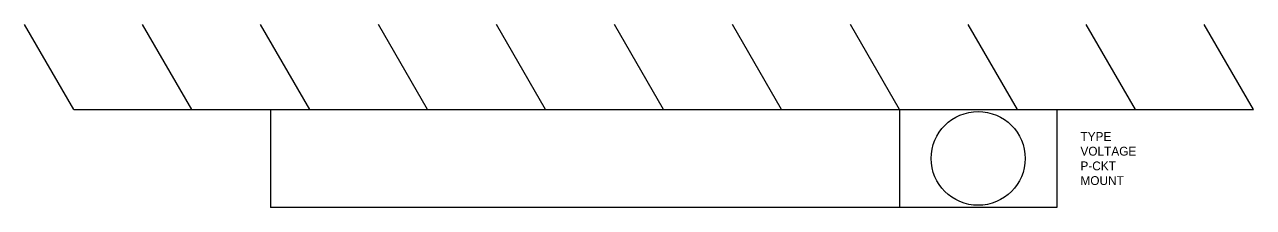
# Model space of a CAD drawing. Extents: x -0.406 to 0.375, y 0 to 0.117.
import ezdxf

# ---------------------------------------------------------------- set-up
doc = ezdxf.new("R2010")
doc.units = 0
doc.header["$MEASUREMENT"] = 0
doc.layers.get('0').update_dxf_attribs({"linetype": 'CONTINUOUS'})

msp = doc.modelspace()

# ---------------------------------------------------------------- linework, layer by layer
for p, q in [((-0.375, 0.0625), (-0.40625, 0.11663)), ((-0.3, 0.0625), (-0.33125, 0.11663)), ((-0.225, 0.0625), (-0.25625, 0.11663)), ((-0.15, 0.0625), (-0.18125, 0.11663)), ((-0.075, 0.0625), (-0.10625, 0.11663)), ((0, 0.0625), (-0.03125, 0.11663)), ((0.075, 0.0625), (0.04375, 0.11663)), ((0.15, 0.0625), (0.11875, 0.11663)), ((0.225, 0.0625), (0.19375, 0.11663)), ((0.3, 0.0625), (0.26875, 0.11663)), ((0.375, 0.0625), (0.34375, 0.11663)), ((-0.375, 0.0625), (0.15, 0.0625)), ((-0.25, 0.0625), (-0.25, 0)), ((0.15, 0.0625), (0.25, 0.0625)), ((0.15, 0.0625), (0.15, 0)), ((0.25, 0.0625), (0.375, 0.0625)), ((0.25, 0.0625), (0.25, 0)), ((0.25, 0), (-0.25, 0))]:
    msp.add_line(p, q)
msp.add_circle((0.2, 0.03125), 0.02986)

# ---------------------------------------------------------------- texts
for tag, p, s, height, flags in [('TYPE', (0.26503, 0.04245), '1X4WASH', 0.005625, 3), ('VOLTAGE', (0.26503, 0.03308), '', 0.00562, 1), ('P-CKT', (0.26503, 0.0237), '', 0.00562, 1), ('MOUNT', (0.26503, 0.01433), 'WALL', 0.005625, 3)]:
    msp.add_attdef(tag, p, s, height=height, dxfattribs=dict(flags=flags))

doc.saveas('drawing.dxf')
